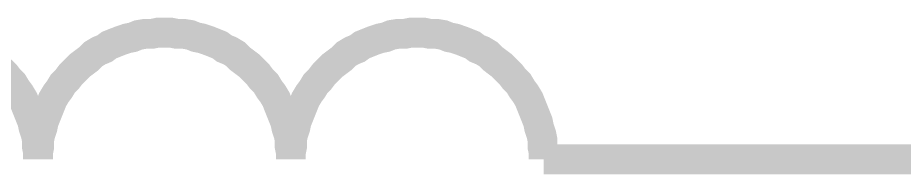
# Model space of a CAD drawing. Header units: inches. Extents: x 0 to 11, y 0 to 8.5.
# Drawn here: x 7.7917 to 8.1426, y 7.3941 to 7.4559 of the extents above; entities that cross this region are included whole.
import ezdxf

# ---------------------------------------------------------------- set-up
doc = ezdxf.new("R2010")
doc.units = ezdxf.units.IN
doc.header["$MEASUREMENT"] = 0
doc.layers.add('Sheet', color=255, linetype='Continuous')

msp = doc.modelspace()

# ---------------------------------------------------------------- linework, layer by layer
at = {"layer": 'Sheet', "const_width": 0.0118}
for points in [[(7.84974, 7.45001), (7.84706, 7.45001), (7.84483, 7.44956), (7.84215, 7.44956), (7.83947, 7.44912), (7.83723, 7.44822), (7.835, 7.44778), (7.83232, 7.44688), (7.83008, 7.44599), (7.82785, 7.4451), (7.82606, 7.44376), (7.82383, 7.44286), (7.8216, 7.44152), (7.81981, 7.43973), (7.81802, 7.43839), (7.81624, 7.43705), (7.81445, 7.43527), (7.81266, 7.43348), (7.81132, 7.43169), (7.80954, 7.4299), (7.8082, 7.42767), (7.80686, 7.42588), (7.80551, 7.42365), (7.80462, 7.42142), (7.80373, 7.41918), (7.80283, 7.41695), (7.80194, 7.41471), (7.80149, 7.41248), (7.8006, 7.4098), (7.80015, 7.40756), (7.80015, 7.40488), (7.79971, 7.40265), (7.79971, 7.39997)], [(7.89977, 7.39997), (7.89977, 7.40265), (7.89933, 7.40488), (7.89933, 7.40756), (7.89888, 7.4098), (7.89799, 7.41248), (7.89754, 7.41471), (7.89665, 7.41695), (7.89575, 7.41918), (7.89486, 7.42142), (7.89397, 7.42365), (7.89263, 7.42588), (7.89128, 7.42767), (7.88994, 7.4299), (7.88816, 7.43169), (7.88682, 7.43348), (7.88503, 7.43527), (7.88324, 7.43705), (7.88146, 7.43839), (7.87967, 7.43973), (7.87788, 7.44152), (7.87565, 7.44286), (7.87342, 7.44376), (7.87163, 7.4451), (7.8694, 7.44599), (7.86716, 7.44688), (7.86448, 7.44778), (7.86225, 7.44822), (7.86001, 7.44912), (7.85733, 7.44956), (7.85465, 7.44956), (7.85242, 7.45001), (7.84974, 7.45001)], [(7.84974, 7.45001), (7.84974, 7.45001), (7.84974, 7.45001), (7.84974, 7.45001), (7.84974, 7.45001), (7.84974, 7.45001), (7.84974, 7.45001), (7.84974, 7.45001), (7.84974, 7.45001), (7.84974, 7.45001), (7.84974, 7.45001), (7.84974, 7.45001), (7.84974, 7.45001), (7.84974, 7.45001), (7.84974, 7.45001), (7.84974, 7.45001), (7.84974, 7.45001), (7.84974, 7.45001), (7.84974, 7.45001), (7.84974, 7.45001), (7.84974, 7.45001), (7.84974, 7.45001), (7.84974, 7.45001), (7.84974, 7.45001), (7.84974, 7.45001), (7.84974, 7.45001), (7.84974, 7.45001), (7.84974, 7.45001), (7.84974, 7.45001), (7.84974, 7.45001), (7.84974, 7.45001), (7.84974, 7.45001), (7.84974, 7.45001)], [(7.94981, 7.45001), (7.94712, 7.45001), (7.94489, 7.44956), (7.94221, 7.44956), (7.93953, 7.44912), (7.9373, 7.44822), (7.93506, 7.44778), (7.93238, 7.44688), (7.93015, 7.44599), (7.92792, 7.4451), (7.92613, 7.44376), (7.9239, 7.44286), (7.92166, 7.44152), (7.91987, 7.43973), (7.91809, 7.43839), (7.9163, 7.43705), (7.91451, 7.43527), (7.91273, 7.43348), (7.91139, 7.43169), (7.9096, 7.4299), (7.90826, 7.42767), (7.90692, 7.42588), (7.90558, 7.42365), (7.90469, 7.42142), (7.90379, 7.41918), (7.9029, 7.41695), (7.90201, 7.41471), (7.90156, 7.41248), (7.90067, 7.4098), (7.90022, 7.40756), (7.90022, 7.40488), (7.89977, 7.40265), (7.89977, 7.39997)], [(7.99984, 7.39997), (7.99984, 7.40265), (7.99939, 7.40488), (7.99939, 7.40756), (7.99894, 7.4098), (7.99805, 7.41248), (7.9976, 7.41471), (7.99671, 7.41695), (7.99582, 7.41918), (7.99492, 7.42142), (7.99403, 7.42365), (7.99269, 7.42588), (7.99135, 7.42767), (7.99001, 7.4299), (7.98822, 7.43169), (7.98688, 7.43348), (7.9851, 7.43527), (7.98331, 7.43705), (7.98152, 7.43839), (7.97974, 7.43973), (7.97795, 7.44152), (7.97571, 7.44286), (7.97348, 7.44376), (7.97169, 7.4451), (7.96946, 7.44599), (7.96723, 7.44688), (7.96455, 7.44778), (7.96231, 7.44822), (7.96008, 7.44912), (7.9574, 7.44956), (7.95472, 7.44956), (7.95249, 7.45001), (7.94981, 7.45001)], [(7.94981, 7.45001), (7.94981, 7.45001), (7.94981, 7.45001), (7.94981, 7.45001), (7.94981, 7.45001), (7.94981, 7.45001), (7.94981, 7.45001), (7.94981, 7.45001), (7.94981, 7.45001), (7.94981, 7.45001), (7.94981, 7.45001), (7.94981, 7.45001), (7.94981, 7.45001), (7.94981, 7.45001), (7.94981, 7.45001), (7.94981, 7.45001), (7.94981, 7.45001), (7.94981, 7.45001), (7.94981, 7.45001), (7.94981, 7.45001), (7.94981, 7.45001), (7.94981, 7.45001), (7.94981, 7.45001), (7.94981, 7.45001), (7.94981, 7.45001), (7.94981, 7.45001), (7.94981, 7.45001), (7.94981, 7.45001), (7.94981, 7.45001), (7.94981, 7.45001), (7.94981, 7.45001), (7.94981, 7.45001), (7.94981, 7.45001)], [(7.79971, 7.39997), (7.79971, 7.40265), (7.79926, 7.40488), (7.79926, 7.40756), (7.79881, 7.4098), (7.79792, 7.41248), (7.79747, 7.41471), (7.79658, 7.41695), (7.79569, 7.41918), (7.79479, 7.42142), (7.7939, 7.42365), (7.79256, 7.42588), (7.79122, 7.42767), (7.78988, 7.4299), (7.78809, 7.43169), (7.78675, 7.43348), (7.78497, 7.43527)], [(7.99984, 7.39997), (8.0999, 7.39997)], [(8.0999, 7.39997), (8.39965, 7.39997)]]:
    msp.add_lwpolyline(points, dxfattribs=at)

doc.saveas('drawing.dxf')
